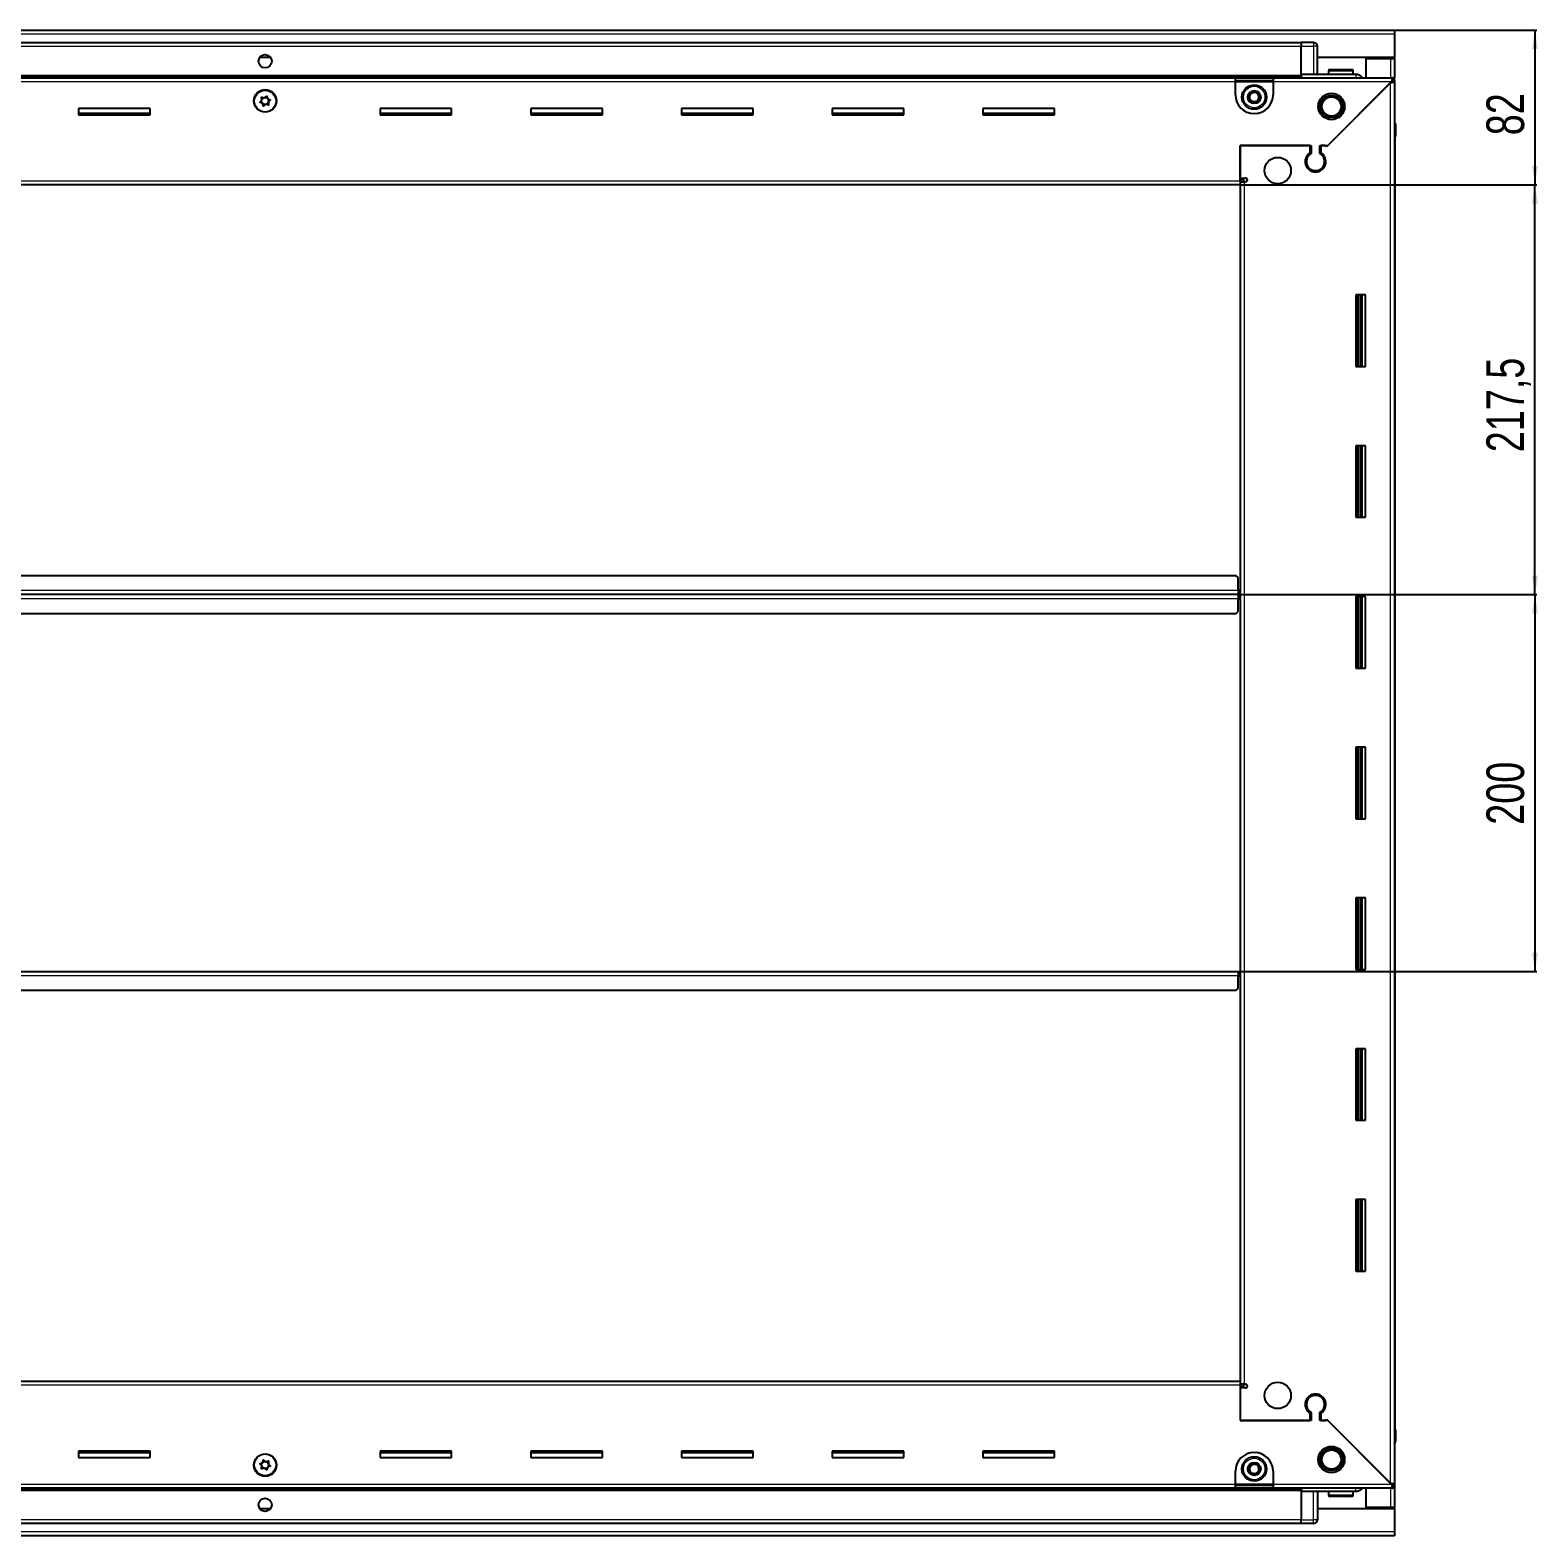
# Model space of a CAD drawing. Header units: millimetres. Extents: x 1319 to 4474, y 312 to 1769.
# Drawn here: x 3673 to 4474, y 777 to 1576 of the extents above; entities that cross this region are included whole.
import ezdxf

# ---------------------------------------------------------------- set-up
doc = ezdxf.new("R2010")
doc.units = ezdxf.units.MM
doc.layers.add('FORMAT', color=7, linetype='Continuous')
doc.styles.add('SLDTEXTSTYLE0', font='TXT', dxfattribs={"width": 0.75})
doc.dimstyles.new('SLDDIMSTYLE0', dxfattribs={"dimtxt": 20, "dimasz": 10, "dimexe": 0, "dimexo": 0.0625, "dimgap": 5, "dimtad": 2, "dimdec": 1, "dimrnd": 1e-09, "dimzin": 12, "dimdsep": 46, "dimtxsty": 'SLDTEXTSTYLE0', "dimsah": 1, "dimcen": 0.09, "dimadec": 0, "dimazin": 3, "dimtfac": 1, "dimtofl": 0, "dimtmove": 0, "dimatfit": 3, "dimfxl": 0, "dimfrac": 2, "dimtolj": 1, "dimtzin": 12, "dimarcsym": 0})

# ---------------------------------------------------------------- blocks, each defined once
blk = doc.blocks.new('_D_6')
at = {"layer": 'FORMAT'}
for p, q in [((4397.55, 1575.82), (4473.04, 1575.82)), ((4472.04, 1575.82), (4472.04, 1493.82)), ((4315.55, 1493.82), (4473.04, 1493.82))]:
    blk.add_line(p, q, dxfattribs=at)
for points in [[(4472.04, 1575.82), (4470.5, 1565.82), (4473.58, 1565.82)], [(4472.04, 1493.82), (4473.58, 1503.82), (4470.5, 1503.82)]]:
    blk.add_solid(points, dxfattribs=at)
at = {"layer": 'FORMAT', "insert": (4446.26, 1520.05), "char_height": 20, "attachment_point": 1, "rotation": 90, "style": 'SLDTEXTSTYLE0'}
blk.add_mtext('82', dxfattribs=at)
blk = doc.blocks.new('_D_7')
at = {"layer": 'FORMAT'}
for p, q in [((4315.55, 1493.82), (4473.04, 1493.82)), ((4472.04, 1276.32), (4472.04, 1493.82)), ((4314.55, 1276.32), (4473.04, 1276.32))]:
    blk.add_line(p, q, dxfattribs=at)
for points in [[(4472.04, 1493.82), (4470.5, 1483.82), (4473.58, 1483.82)], [(4472.04, 1276.32), (4473.58, 1286.32), (4470.5, 1286.32)]]:
    blk.add_solid(points, dxfattribs=at)
at = {"layer": 'FORMAT', "insert": (4446.26, 1351.82), "char_height": 20, "attachment_point": 1, "rotation": 90, "style": 'SLDTEXTSTYLE0'}
blk.add_mtext('217,5', dxfattribs=at)
blk = doc.blocks.new('_D_8')
at = {"layer": 'FORMAT'}
for p, q in [((4314.55, 1276.32), (4473.04, 1276.32)), ((4472.04, 1276.32), (4472.04, 1076.32)), ((4314.55, 1076.32), (4473.04, 1076.32))]:
    blk.add_line(p, q, dxfattribs=at)
for points in [[(4472.04, 1276.32), (4470.5, 1266.32), (4473.58, 1266.32)], [(4472.04, 1076.32), (4473.58, 1086.32), (4470.5, 1086.32)]]:
    blk.add_solid(points, dxfattribs=at)
at = {"layer": 'FORMAT', "insert": (4446.26, 1154.16), "char_height": 20, "attachment_point": 1, "rotation": 90, "style": 'SLDTEXTSTYLE0'}
blk.add_mtext('200', dxfattribs=at)

msp = doc.modelspace()

# ---------------------------------------------------------------- linework, layer by layer
at = {"color": 7, "linetype": 'Continuous', "lineweight": 25}
for p, q in [((3198.54, 1575.82), (4397.54, 1575.82)), ((4348.04, 1569.17), (3248.04, 1569.17)), ((4354.54, 1569.32), (4348.04, 1569.32)), ((4348.04, 1569.32), (4348.04, 1569.32)), ((4354.54, 1569.32), (4348.04, 1569.32)), ((4348.04, 1569.32), (4348.04, 1567.32)), ((4397.54, 1575.82), (4397.54, 1573.72)), ((4397.54, 1573.72), (4397.54, 1561.32)), ((3800.91, 1561.32), (3795.16, 1561.32)), ((4348.04, 1552.32), (4348.04, 1567.32)), ((4356.54, 1567.32), (4356.54, 1567.32)), ((4356.54, 1552.32), (4356.54, 1567.32)), ((4397.54, 1561.32), (4356.54, 1561.32)), ((4382.54, 1550.57), (4382.54, 1560.82)), ((4382.54, 1560.82), (4395.44, 1560.82)), ((4395.44, 1560.82), (4397.54, 1560.82)), ((4396.04, 1560.82), (4396.04, 1561.32)), ((4397.54, 1560.82), (4397.54, 1561.32)), ((4397.54, 1560.82), (4397.54, 1550.57)), ((4362.54, 1554.22), (4362.54, 1552.32)), ((4363.34, 1555.02), (4374.74, 1555.02)), ((4375.54, 1552.32), (4375.54, 1554.22)), ((3248.04, 1551.17), (4348.04, 1551.17)), ((3283.04, 1550.57), (4313.04, 1550.57)), ((4313.04, 1548.47), (4313.04, 1550.57)), ((4313.04, 1550.57), (4333.04, 1550.57)), ((4313.04, 1549.07), (4333.04, 1549.07)), ((4313.04, 1541.57), (4313.04, 1548.47)), ((4333.04, 1550.57), (4333.04, 1548.47)), ((4333.04, 1550.57), (4396.54, 1550.57)), ((4333.04, 1548.47), (4333.04, 1541.57)), ((4348.04, 1552.32), (4348.04, 1551.82)), ((4377.04, 1552.32), (4348.04, 1552.32)), ((4348.04, 1552.29), (4348.11, 1550.57)), ((4395.44, 1547.97), (4361.34, 1513.87)), ((4362.04, 1514.57), (4395.94, 1548.47)), ((4396.04, 1548.57), (4397.54, 1548.57)), ((4396.54, 1549.07), (4396.54, 1550.57)), ((4396.54, 1550.57), (4397.54, 1550.57)), ((4396.54, 1549.07), (4397.54, 1549.07)), ((4397.54, 1549.07), (4397.54, 1550.57)), ((4397.54, 1549.07), (4397.54, 1548.57)), ((4397.54, 1548.57), (4397.54, 804.07)), ((3737.04, 1534.32), (3699.04, 1534.32)), ((3699.04, 1534.32), (3699.04, 1530.82)), ((3737.04, 1531.57), (3699.04, 1531.57)), ((3699.04, 1530.82), (3737.04, 1530.82)), ((3737.04, 1530.82), (3737.04, 1534.32)), ((3897.04, 1534.32), (3859.04, 1534.32)), ((3859.04, 1534.32), (3859.04, 1530.82)), ((3897.04, 1531.57), (3859.04, 1531.57)), ((3859.04, 1530.82), (3897.04, 1530.82)), ((3897.04, 1530.82), (3897.04, 1534.32)), ((3977.04, 1534.32), (3939.04, 1534.32)), ((3939.04, 1534.32), (3939.04, 1530.82)), ((3977.04, 1531.57), (3939.04, 1531.57)), ((3939.04, 1530.82), (3977.04, 1530.82)), ((3977.04, 1530.82), (3977.04, 1534.32)), ((4057.04, 1534.32), (4019.04, 1534.32)), ((4019.04, 1534.32), (4019.04, 1530.82)), ((4057.04, 1531.57), (4019.04, 1531.57)), ((4019.04, 1530.82), (4057.04, 1530.82)), ((4057.04, 1530.82), (4057.04, 1534.32)), ((4137.04, 1534.32), (4099.04, 1534.32)), ((4099.04, 1534.32), (4099.04, 1530.82)), ((4137.04, 1531.57), (4099.04, 1531.57)), ((4099.04, 1530.82), (4137.04, 1530.82)), ((4137.04, 1530.82), (4137.04, 1534.32)), ((4217.04, 1534.32), (4179.04, 1534.32)), ((4179.04, 1534.32), (4179.04, 1530.82)), ((4217.04, 1531.57), (4179.04, 1531.57)), ((4179.04, 1530.82), (4217.04, 1530.82)), ((4217.04, 1530.82), (4217.04, 1534.32)), ((4397.54, 1527.15), (4397.54, 1527.15)), ((4398.04, 1525.82), (4398.04, 1519.32)), ((4398.04, 1519.32), (4398.04, 1525.82)), ((4315.54, 1514.57), (4353.24, 1514.57)), ((4315.54, 1495.92), (4315.54, 1514.57)), ((4315.54, 1514.57), (4315.54, 1497.32)), ((4352.54, 1514.57), (4315.54, 1514.57)), ((4352.54, 1514.57), (4352.54, 1510.68)), ((4353.24, 1514.57), (4353.24, 1510.29)), ((4357.84, 1514.57), (4362.04, 1514.57)), ((4357.84, 1510.29), (4357.84, 1514.57)), ((4360.64, 1514.57), (4358.54, 1514.57)), ((4358.54, 1510.68), (4358.54, 1514.57)), ((4361.34, 1513.87), (4360.64, 1514.57)), ((4397.54, 1519.32), (4398.04, 1519.32)), ((4397.89, 833.32), (4397.89, 1519.32)), ((4398.04, 1519.32), (4398.04, 1519.32)), ((4398.04, 1519.32), (4398.04, 1519.32)), ((4315.54, 1497.32), (4318.39, 1497.32)), ((4357.54, 1501.71), (4357.54, 1500.95)), ((4315.54, 1493.82), (3280.54, 1493.82)), ((4317.54, 1496.32), (4315.54, 1496.32)), ((4315.54, 1495.92), (4315.54, 1493.82)), ((4315.54, 1495.32), (4317.64, 1495.32)), ((4315.54, 1493.82), (4315.54, 858.82)), ((4317.54, 1495.32), (4317.54, 1496.32)), ((4318.39, 1495.32), (4317.64, 1495.32)), ((4377.04, 1435.32), (4377.04, 1397.32)), ((4382.04, 1435.32), (4377.04, 1435.32)), ((4378.06, 1435.32), (4378.06, 1397.32)), ((4378.09, 1435.32), (4378.09, 1397.32)), ((4379.89, 1435.32), (4379.89, 1397.32)), ((4382.04, 1397.32), (4382.04, 1435.32)), ((4377.04, 1397.32), (4382.04, 1397.32)), ((4377.04, 1355.32), (4377.04, 1317.32)), ((4382.04, 1355.32), (4377.04, 1355.32)), ((4378.06, 1355.32), (4378.06, 1317.32)), ((4378.09, 1355.32), (4378.09, 1317.32)), ((4379.89, 1355.32), (4379.89, 1317.32)), ((4382.04, 1317.32), (4382.04, 1355.32)), ((4377.04, 1317.32), (4382.04, 1317.32)), ((4313.54, 1286.32), (3282.54, 1286.32)), ((4314.54, 1285.32), (4313.54, 1286.32)), ((4314.54, 1278.42), (4314.54, 1285.32)), ((4314.54, 1276.32), (3281.54, 1276.32)), ((4314.79, 1279.17), (4314.54, 1279.17)), ((4314.54, 1278.42), (4314.54, 1276.32)), ((4314.54, 1276.32), (4314.54, 1274.22)), ((4314.54, 1267.32), (4314.54, 1274.22)), ((4314.54, 1273.47), (4314.79, 1273.47)), ((4314.79, 1276.32), (4314.79, 1279.17)), ((4314.79, 1273.47), (4314.79, 1276.32)), ((4315.54, 1276.32), (4314.79, 1276.32)), ((4377.04, 1275.32), (4377.04, 1237.32)), ((4382.04, 1275.32), (4377.04, 1275.32)), ((4378.06, 1275.32), (4378.06, 1237.32)), ((4378.09, 1275.32), (4378.09, 1237.32)), ((4379.89, 1275.32), (4379.89, 1237.32)), ((4382.04, 1237.32), (4382.04, 1275.32)), ((3282.54, 1266.32), (4313.54, 1266.32)), ((4313.54, 1266.32), (4314.54, 1267.32)), ((4377.04, 1237.32), (4382.04, 1237.32)), ((4377.04, 1195.32), (4377.04, 1157.32)), ((4382.04, 1195.32), (4377.04, 1195.32)), ((4378.06, 1195.32), (4378.06, 1157.32)), ((4378.09, 1195.32), (4378.09, 1157.32)), ((4379.89, 1195.32), (4379.89, 1157.32)), ((4382.04, 1157.32), (4382.04, 1195.32)), ((4377.04, 1157.32), (4382.04, 1157.32)), ((4377.04, 1115.32), (4377.04, 1077.32)), ((4382.04, 1115.32), (4377.04, 1115.32)), ((4378.06, 1115.32), (4378.06, 1077.32)), ((4378.09, 1115.32), (4378.09, 1077.32)), ((4379.89, 1115.32), (4379.89, 1077.32)), ((4382.04, 1077.32), (4382.04, 1115.32)), ((3281.54, 1076.32), (4314.54, 1076.32)), ((4314.54, 1076.32), (4314.54, 1074.22)), ((4314.54, 1067.32), (4314.54, 1074.22)), ((4314.54, 1073.47), (4314.79, 1073.47)), ((4314.79, 1073.47), (4314.79, 1076.32)), ((4314.79, 1076.32), (4315.54, 1076.32)), ((4377.04, 1077.32), (4382.04, 1077.32)), ((3282.54, 1066.32), (4313.54, 1066.32)), ((4313.54, 1066.32), (4314.54, 1067.32)), ((4377.04, 1035.32), (4377.04, 997.32)), ((4382.04, 1035.32), (4377.04, 1035.32)), ((4378.06, 1035.32), (4378.06, 997.32)), ((4378.09, 1035.32), (4378.09, 997.32)), ((4379.89, 1035.32), (4379.89, 997.32)), ((4382.04, 997.32), (4382.04, 1035.32)), ((4377.04, 997.32), (4382.04, 997.32)), ((4377.04, 955.32), (4377.04, 917.32)), ((4382.04, 955.32), (4377.04, 955.32)), ((4378.06, 955.32), (4378.06, 917.32)), ((4378.09, 955.32), (4378.09, 917.32)), ((4379.89, 955.32), (4379.89, 917.32)), ((4382.04, 917.32), (4382.04, 955.32)), ((4377.04, 917.32), (4382.04, 917.32)), ((3280.54, 858.82), (4315.54, 858.82)), ((4315.54, 858.82), (4315.54, 856.72)), ((4317.64, 857.32), (4315.54, 857.32)), ((4315.54, 856.72), (4315.54, 838.07)), ((4315.54, 856.32), (4317.54, 856.32)), ((4317.54, 856.32), (4317.54, 857.32)), ((4317.64, 857.32), (4318.39, 857.32)), ((4315.54, 855.32), (4315.54, 838.07)), ((4318.39, 855.32), (4315.54, 855.32)), ((4357.54, 851.7), (4357.54, 850.94)), ((4352.54, 841.96), (4352.54, 838.07)), ((4353.24, 842.36), (4353.24, 838.07)), ((4357.84, 838.07), (4357.84, 842.36)), ((4358.54, 838.07), (4358.54, 841.96)), ((4353.24, 838.07), (4315.54, 838.07)), ((4315.54, 838.07), (4352.54, 838.07)), ((4362.04, 838.07), (4357.84, 838.07)), ((4358.54, 838.07), (4360.64, 838.07)), ((4360.64, 838.07), (4361.34, 838.77)), ((4361.34, 838.77), (4395.44, 804.67)), ((4395.94, 804.17), (4362.04, 838.07)), ((4397.54, 833.32), (4398.04, 833.32)), ((4398.04, 833.32), (4398.04, 833.32)), ((4398.04, 826.82), (4398.04, 833.32)), ((4398.04, 833.32), (4398.04, 826.82)), ((3737.04, 821.82), (3699.04, 821.82)), ((3699.04, 821.82), (3699.04, 818.32)), ((3699.04, 821.07), (3737.04, 821.07)), ((3699.04, 818.32), (3737.04, 818.32)), ((3737.04, 818.32), (3737.04, 821.82)), ((3897.04, 821.82), (3859.04, 821.82)), ((3859.04, 821.82), (3859.04, 818.32)), ((3859.04, 821.07), (3897.04, 821.07)), ((3859.04, 818.32), (3897.04, 818.32)), ((3897.04, 818.32), (3897.04, 821.82)), ((3977.04, 821.82), (3939.04, 821.82)), ((3939.04, 821.82), (3939.04, 818.32)), ((3939.04, 821.07), (3977.04, 821.07)), ((3939.04, 818.32), (3977.04, 818.32)), ((3977.04, 818.32), (3977.04, 821.82)), ((4057.04, 821.82), (4019.04, 821.82)), ((4019.04, 821.82), (4019.04, 818.32)), ((4019.04, 821.07), (4057.04, 821.07)), ((4019.04, 818.32), (4057.04, 818.32)), ((4057.04, 818.32), (4057.04, 821.82)), ((4137.04, 821.82), (4099.04, 821.82)), ((4099.04, 821.82), (4099.04, 818.32)), ((4099.04, 821.07), (4137.04, 821.07)), ((4099.04, 818.32), (4137.04, 818.32)), ((4137.04, 818.32), (4137.04, 821.82)), ((4217.04, 821.82), (4179.04, 821.82)), ((4179.04, 821.82), (4179.04, 818.32)), ((4179.04, 821.07), (4217.04, 821.07)), ((4179.04, 818.32), (4217.04, 818.32)), ((4217.04, 818.32), (4217.04, 821.82)), ((4313.04, 804.17), (4313.04, 811.07)), ((4333.04, 811.07), (4333.04, 804.17)), ((4348.04, 801.47), (3248.04, 801.47)), ((4313.04, 802.07), (3283.04, 802.07)), ((4313.04, 802.07), (4313.04, 804.17)), ((4333.04, 803.57), (4313.04, 803.57)), ((4333.04, 802.07), (4313.04, 802.07)), ((4333.04, 804.17), (4333.04, 802.07)), ((4396.54, 802.07), (4333.04, 802.07)), ((4348.11, 802.07), (4348.04, 800.36)), ((4348.04, 800.32), (4348.04, 800.82)), ((4377.04, 800.32), (4348.04, 800.32)), ((4348.04, 800.32), (4348.04, 785.32)), ((4356.54, 800.32), (4356.54, 785.32)), ((4362.54, 800.32), (4362.54, 798.42)), ((4375.54, 798.42), (4375.54, 800.32)), ((4382.54, 791.82), (4382.54, 802.07)), ((4396.04, 804.07), (4397.54, 804.07)), ((4396.54, 803.57), (4396.54, 802.07)), ((4397.54, 803.57), (4396.54, 803.57)), ((4397.54, 802.07), (4396.54, 802.07)), ((4397.54, 804.07), (4397.54, 803.57)), ((4397.54, 803.57), (4397.54, 802.07)), ((4397.54, 802.07), (4397.54, 791.82)), ((4370.33, 797.62), (4363.34, 797.62)), ((4374.74, 797.62), (4370.33, 797.62)), ((3795.16, 791.32), (3800.91, 791.32)), ((4348.04, 783.32), (4348.04, 785.32)), ((4356.54, 791.32), (4397.54, 791.32)), ((4395.44, 791.82), (4382.54, 791.82)), ((4397.54, 791.82), (4395.44, 791.82)), ((4396.04, 791.32), (4396.04, 791.82)), ((4397.54, 791.32), (4397.54, 791.82)), ((4397.54, 791.32), (4397.54, 778.92)), ((4397.54, 776.82), (3198.54, 776.82)), ((3248.04, 783.47), (4348.04, 783.47)), ((4348.04, 783.32), (4348.04, 783.32)), ((4354.54, 783.32), (4348.04, 783.32)), ((4348.04, 783.32), (4348.04, 783.32)), ((4354.54, 783.32), (4348.04, 783.32)), ((4355.86, 783.82), (4355.86, 783.82)), ((4397.54, 778.92), (4397.54, 776.82))]:
    msp.add_line(p, q, dxfattribs=at)
at = {"color": 8, "linetype": 'Continuous', "lineweight": 18}
for p, q in [((4397.54, 1573.72), (3198.54, 1573.72)), ((4354.54, 1569.32), (4354.54, 1567.32)), ((4348.04, 1567.17), (3248.04, 1567.17)), ((4348.04, 1567.32), (4354.54, 1567.32)), ((4356.54, 1567.32), (4354.54, 1567.32)), ((4354.54, 1567.32), (4354.54, 1552.32)), ((4395.44, 1561.32), (4395.44, 1560.82)), ((4395.44, 1560.82), (4395.44, 1550.57)), ((4362.54, 1554.22), (4375.54, 1554.22)), ((4348.04, 1551.82), (3248.04, 1551.82)), ((4348.04, 1550.59), (3248.04, 1550.59)), ((4313.04, 1548.47), (3283.04, 1548.47)), ((4313.04, 1548.47), (4333.04, 1548.47)), ((4395.94, 1548.47), (4333.04, 1548.47)), ((4395.44, 804.67), (4395.44, 1547.97)), ((4397.54, 1525.82), (4398.04, 1525.82)), ((3280.54, 1495.92), (4315.54, 1495.92)), ((4317.64, 1495.32), (4317.64, 857.32)), ((4379.3, 1397.32), (4379.3, 1435.32)), ((4380.54, 1397.32), (4380.54, 1435.32)), ((4379.3, 1317.32), (4379.3, 1355.32)), ((4380.54, 1317.32), (4380.54, 1355.32)), ((4314.54, 1278.42), (3281.54, 1278.42)), ((3281.54, 1274.22), (4314.54, 1274.22)), ((4379.3, 1237.32), (4379.3, 1275.32)), ((4380.54, 1237.32), (4380.54, 1275.32)), ((4379.3, 1157.32), (4379.3, 1195.32)), ((4380.54, 1157.32), (4380.54, 1195.32)), ((4379.3, 1077.32), (4379.3, 1115.32)), ((4380.54, 1077.32), (4380.54, 1115.32)), ((3281.54, 1074.22), (4314.54, 1074.22)), ((4379.3, 997.32), (4379.3, 1035.32)), ((4380.54, 997.32), (4380.54, 1035.32)), ((4379.3, 917.32), (4379.3, 955.32)), ((4380.54, 917.32), (4380.54, 955.32)), ((4315.54, 856.72), (3280.54, 856.72)), ((4397.54, 826.82), (4398.04, 826.82)), ((3248.04, 802.06), (4348.04, 802.06)), ((3248.04, 800.82), (4348.04, 800.82)), ((3283.04, 804.17), (4313.04, 804.17)), ((4333.04, 804.17), (4313.04, 804.17)), ((4333.04, 804.17), (4395.94, 804.17)), ((4354.54, 785.32), (4354.54, 800.32)), ((4395.44, 802.07), (4395.44, 791.82)), ((4370.51, 798.42), (4362.54, 798.42)), ((4375.54, 798.42), (4370.51, 798.42)), ((3248.04, 785.47), (4348.04, 785.47)), ((4348.04, 785.32), (4354.54, 785.32)), ((4356.54, 785.32), (4354.54, 785.32)), ((4354.54, 783.32), (4354.54, 785.32)), ((4395.44, 791.82), (4395.44, 791.32)), ((4397.54, 778.92), (3198.54, 778.92))]:
    msp.add_line(p, q, dxfattribs=at)
at = {"color": 7, "linetype": 'Continuous', "lineweight": 25}
for centre, radius in [((3798.04, 1559.32), 3.5), ((4323.04, 1540.32), 6.5), ((3798.04, 1538.32), 6), ((3798.04, 1538.17), 5.79), ((3798.04, 1538.17), 1.85), ((4323.04, 1540.32), 3.46), ((4364.04, 1535.32), 7), ((4364.04, 1535.32), 6.03), ((4364.04, 1535.32), 5.1), ((4335.54, 1501.32), 7), ((4335.54, 851.32), 7), ((4364.04, 817.32), 7), ((3798.04, 814.32), 6), ((3798.04, 814.47), 5.79), ((3798.04, 814.47), 1.85), ((4323.04, 812.32), 6.5), ((4364.04, 817.32), 6.03), ((4364.04, 817.32), 5.1), ((4323.04, 812.32), 3.46), ((3798.04, 793.32), 3.5)]:
    msp.add_circle(centre, radius, dxfattribs=at)
at = {"color": 8, "linetype": 'Continuous', "lineweight": 18}
for centre in [(4323.04, 1540.32), (4323.04, 812.32)]:
    msp.add_circle(centre, 5.7, dxfattribs=at)
at = {"color": 7, "linetype": 'Continuous', "lineweight": 25}
for centre, radius, start, end in [((4354.54, 1567.32), 2, 0, 90), ((4354.54, 1567.32), 2, 0, 90), ((4356.74, 1552.52), 0.2, 180, 270), ((4363.34, 1554.22), 0.8, 90, 180), ((4374.74, 1554.22), 0.8, 0, 90), ((4323.04, 1541.57), 10, 180, 270), ((4323.04, 1540.32), 2.5, 160.11158, 220.11158), ((4323.04, 1540.32), 2.5, 100.11158, 160.11158), ((4323.04, 1540.32), 2.5, 220.11158, 280.11158), ((4323.04, 1540.32), 2.5, 40.11158, 100.11158), ((4323.04, 1541.57), 10, 270, 0), ((4323.04, 1540.32), 2.5, 280.11158, 340.11158), ((4323.04, 1540.32), 2.5, 340.11158, 40.11158), ((4396.04, 1525.82), 2, 33.94202, 41.40962), ((4396.04, 1525.82), 2, 0, 41.39416), ((4396.04, 1525.82), 2, 0, 18.58003), ((4355.54, 1506.07), 5.5, 123.05573, 56.94427), ((4355.54, 1506.07), 4.8, 118.63099, 61.36901), ((4318.39, 1496.32), 1, 270, 90), ((4318.39, 856.32), 1, 270, 90), ((4355.54, 846.57), 5.5, 303.05573, 236.94427), ((4355.54, 846.57), 4.8, 298.63099, 241.36901), ((4396.04, 826.82), 2, 318.59038, 0), ((4323.04, 811.07), 10, 90, 180), ((4323.04, 811.07), 10, 0, 90), ((4323.04, 812.32), 2.5, 147.04236, 207.04236), ((4323.04, 812.32), 2.5, 207.04236, 267.04236), ((4323.04, 812.32), 2.5, 87.04236, 147.04236), ((4323.04, 812.32), 2.5, 267.04236, 327.04236), ((4323.04, 812.32), 2.5, 27.04236, 87.04236), ((4323.04, 812.32), 2.5, 327.04236, 27.04236), ((4356.74, 800.12), 0.2, 90, 180), ((4363.34, 798.42), 0.8, 180, 270), ((4374.74, 798.42), 0.8, 270, 360), ((4354.54, 785.32), 2, 270, 0), ((4354.54, 785.32), 2, 311.40962, 360)]:
    msp.add_arc(centre, radius, start, end, dxfattribs=at)
for points, knots in [([(4348.04, 1552.32), (4348.04, 1552.29), (4348.04, 1552.21), (4348.04, 1551.59), (4348.04, 1551.01), (4348.04, 1550.62), (4348.04, 1550.59)], [0, 0, 0, 0, 0.3242788, 0.6485576, 0.9728365, 1, 1, 1, 1]), ([(4380.25, 1550.57), (4380.13, 1550.77), (4379.74, 1551.42), (4378.59, 1552.13), (4377.55, 1552.26), (4377.04, 1552.32)], [0, 0, 0, 0, 0.18225, 0.591125, 1, 1, 1, 1]), ([(4395.44, 1547.97), (4395.69, 1548.02), (4396.18, 1548.11), (4396.83, 1548.24), (4397.29, 1548.37), (4397.51, 1548.48), (4397.53, 1548.55), (4397.54, 1548.57)], [0, 0, 0, 0, 0.230255, 0.448522, 0.666786, 0.88505, 1, 1, 1, 1]), ([(4396.54, 1550.57), (4396.49, 1550.55), (4396.4, 1550.49), (4396.27, 1550.1), (4396.14, 1549.54), (4396.03, 1548.96), (4395.96, 1548.6), (4395.94, 1548.47)], [0, 0, 0, 0, 0.230255, 0.448522, 0.666786, 0.88505, 1, 1, 1, 1]), ([(3796.15, 1540.24), (3796.14, 1540.23), (3796.13, 1540.21), (3796.12, 1540.15), (3796.13, 1540.01), (3796.23, 1539.64), (3796.37, 1539.11), (3796.2, 1538.5), (3795.84, 1538.13), (3795.54, 1537.88), (3795.36, 1537.72), (3795.31, 1537.64), (3795.3, 1537.6), (3795.3, 1537.57), (3795.32, 1537.54), (3795.37, 1537.49), (3795.62, 1537.39), (3796.09, 1537.29), (3796.72, 1536.98), (3796.98, 1536.31), (3797.03, 1535.84), (3797.11, 1535.58), (3797.15, 1535.53), (3797.18, 1535.51), (3797.21, 1535.5), (3797.24, 1535.51), (3797.28, 1535.52), (3797.35, 1535.57), (3797.52, 1535.72), (3797.79, 1535.99), (3798.19, 1536.31), (3798.82, 1536.42), (3799.33, 1536.23), (3799.69, 1536.1), (3799.84, 1536.07), (3799.9, 1536.09), (3799.93, 1536.1), (3799.95, 1536.13), (3799.96, 1536.19), (3799.94, 1536.34), (3799.85, 1536.71), (3799.71, 1537.23), (3799.88, 1537.84), (3800.23, 1538.21), (3800.54, 1538.46), (3800.71, 1538.63), (3800.76, 1538.71), (3800.78, 1538.75), (3800.77, 1538.78), (3800.75, 1538.81), (3800.7, 1538.85), (3800.45, 1538.95), (3799.99, 1539.06), (3799.35, 1539.37), (3799.1, 1540.03), (3799.04, 1540.51), (3798.96, 1540.76), (3798.92, 1540.82), (3798.9, 1540.84), (3798.87, 1540.85), (3798.83, 1540.84), (3798.79, 1540.82), (3798.72, 1540.78), (3798.55, 1540.63), (3798.28, 1540.36), (3797.88, 1540.04), (3797.26, 1539.93), (3796.75, 1540.11), (3796.38, 1540.25), (3796.23, 1540.27), (3796.18, 1540.26), (3796.16, 1540.25), (3796.15, 1540.24)], [0, 0, 0, 0, 0.0020087, 0.00442, 0.0093647, 0.0255282, 0.0677053, 0.0957862, 0.1246456, 0.1503415, 0.1605194, 0.1633943, 0.1656965, 0.1672448, 0.1688741, 0.1707699, 0.1786058, 0.2119941, 0.2499945, 0.2879948, 0.3213831, 0.329219, 0.3311148, 0.3327441, 0.3342924, 0.3362166, 0.3385353, 0.3413178, 0.349662, 0.3753578, 0.4042173, 0.4322982, 0.4744753, 0.4906388, 0.4966691, 0.49844, 0.5, 0.5020087, 0.50442, 0.5093647, 0.5255282, 0.5677053, 0.5957862, 0.6246456, 0.6503415, 0.6605194, 0.6633943, 0.6656965, 0.6672448, 0.6688741, 0.6707699, 0.6786058, 0.7119941, 0.7499945, 0.7879948, 0.8213831, 0.829219, 0.8311148, 0.8327441, 0.8342924, 0.8362166, 0.8385353, 0.8413178, 0.849662, 0.8753578, 0.9042173, 0.9322982, 0.9744753, 0.9906388, 0.9966691, 0.99844, 1, 1, 1, 1]), ([(4320.2, 1539.82), (4320.24, 1539.93), (4320.44, 1540.5), (4320.78, 1541.43), (4321.06, 1542.21), (4321.18, 1542.53)], [0, 0, 0, 0, 0.1331247, 0.6370994, 1, 1, 1, 1]), ([(4322.05, 1537.61), (4321.72, 1538), (4321.1, 1538.74), (4320.48, 1539.48), (4320.2, 1539.82)], [0, 0, 0, 0, 0.534686, 1, 1, 1, 1]), ([(4321.18, 1542.53), (4321.68, 1542.62), (4322.63, 1542.79), (4323.58, 1542.96), (4324.02, 1543.04)], [0, 0, 0, 0, 0.534686, 1, 1, 1, 1]), ([(4324.9, 1538.12), (4324.39, 1538.03), (4323.44, 1537.86), (4322.49, 1537.69), (4322.05, 1537.61)], [0, 0, 0, 0, 0.534686, 1, 1, 1, 1]), ([(4324.02, 1543.04), (4324.35, 1542.64), (4324.97, 1541.91), (4325.59, 1541.17), (4325.88, 1540.83)], [0, 0, 0, 0, 0.534686, 1, 1, 1, 1]), ([(4325.88, 1540.83), (4325.76, 1540.51), (4325.48, 1539.73), (4325.14, 1538.8), (4324.94, 1538.23), (4324.9, 1538.12)], [0, 0, 0, 0, 0.362901, 0.866875, 1, 1, 1, 1]), ([(3796.15, 812.4), (3796.16, 812.4), (3796.19, 812.38), (3796.24, 812.38), (3796.39, 812.4), (3796.75, 812.54), (3797.26, 812.72), (3797.88, 812.61), (3798.28, 812.29), (3798.56, 812.01), (3798.74, 811.85), (3798.82, 811.81), (3798.86, 811.8), (3798.9, 811.81), (3798.92, 811.83), (3798.96, 811.88), (3799.04, 812.14), (3799.1, 812.61), (3799.35, 813.28), (3799.99, 813.59), (3800.45, 813.69), (3800.7, 813.79), (3800.75, 813.84), (3800.77, 813.87), (3800.78, 813.9), (3800.77, 813.93), (3800.75, 813.97), (3800.69, 814.04), (3800.53, 814.19), (3800.23, 814.43), (3799.88, 814.8), (3799.71, 815.41), (3799.85, 815.94), (3799.95, 816.32), (3799.96, 816.47), (3799.94, 816.52), (3799.92, 816.55), (3799.89, 816.56), (3799.83, 816.57), (3799.69, 816.54), (3799.32, 816.41), (3798.82, 816.23), (3798.19, 816.34), (3797.79, 816.66), (3797.51, 816.94), (3797.33, 817.09), (3797.25, 817.14), (3797.21, 817.15), (3797.18, 817.14), (3797.15, 817.12), (3797.11, 817.06), (3797.03, 816.81), (3796.98, 816.33), (3796.72, 815.67), (3796.09, 815.36), (3795.62, 815.25), (3795.37, 815.15), (3795.32, 815.11), (3795.3, 815.08), (3795.3, 815.05), (3795.31, 815.01), (3795.33, 814.98), (3795.38, 814.91), (3795.54, 814.76), (3795.84, 814.52), (3796.2, 814.14), (3796.37, 813.53), (3796.23, 813.01), (3796.13, 812.63), (3796.12, 812.48), (3796.13, 812.43), (3796.15, 812.41), (3796.15, 812.4)], [0, 0, 0, 0, 0.0020087, 0.00442, 0.0093647, 0.0255282, 0.0677053, 0.0957862, 0.1246456, 0.1503415, 0.1605194, 0.1633943, 0.1656965, 0.1672448, 0.1688741, 0.1707699, 0.1786058, 0.2119941, 0.2499945, 0.2879948, 0.3213831, 0.329219, 0.3311148, 0.3327441, 0.3342924, 0.3362166, 0.3385353, 0.3413178, 0.349662, 0.3753578, 0.4042173, 0.4322982, 0.4744753, 0.4906388, 0.4966691, 0.49844, 0.5, 0.5020087, 0.50442, 0.5093647, 0.5255282, 0.5677053, 0.5957862, 0.6246456, 0.6503415, 0.6605194, 0.6633943, 0.6656965, 0.6672448, 0.6688741, 0.6707699, 0.6786058, 0.7119941, 0.7499945, 0.7879948, 0.8213831, 0.829219, 0.8311148, 0.8327441, 0.8342924, 0.8362166, 0.8385353, 0.8413178, 0.849662, 0.8753578, 0.9042173, 0.9322982, 0.9744753, 0.9906388, 0.9966691, 0.99844, 1, 1, 1, 1]), ([(4320.15, 812.47), (4320.43, 812.91), (4320.96, 813.71), (4321.48, 814.52), (4321.72, 814.89)], [0, 0, 0, 0, 0.534686, 1, 1, 1, 1]), ([(4321.47, 809.9), (4321.23, 810.36), (4320.79, 811.22), (4320.36, 812.07), (4320.15, 812.47)], [0, 0, 0, 0, 0.534686, 1, 1, 1, 1]), ([(4324.35, 809.75), (4324.01, 809.77), (4323.18, 809.81), (4322.19, 809.86), (4321.59, 809.89), (4321.47, 809.9)], [0, 0, 0, 0, 0.362901, 0.866875, 1, 1, 1, 1]), ([(4321.72, 814.89), (4321.85, 814.89), (4322.45, 814.86), (4323.44, 814.81), (4324.26, 814.76), (4324.61, 814.75)], [0, 0, 0, 0, 0.133125, 0.637099, 1, 1, 1, 1]), ([(4325.92, 812.17), (4325.64, 811.74), (4325.11, 810.93), (4324.59, 810.13), (4324.35, 809.75)], [0, 0, 0, 0, 0.534686, 1, 1, 1, 1]), ([(4324.61, 814.75), (4324.84, 814.29), (4325.28, 813.43), (4325.72, 812.57), (4325.92, 812.17)], [0, 0, 0, 0, 0.534686, 1, 1, 1, 1]), ([(4348.04, 800.32), (4348.04, 800.36), (4348.04, 800.44), (4348.04, 801.06), (4348.04, 801.62), (4348.04, 801.99), (4348.04, 802)], [0, 0, 0, 0, 0.3302672, 0.6605344, 0.9908016, 1, 1, 1, 1]), ([(4380.25, 802.07), (4380.13, 801.87), (4379.74, 801.22), (4378.59, 800.51), (4377.55, 800.39), (4377.04, 800.32)], [0, 0, 0, 0, 0.1822499, 0.5911249, 1, 1, 1, 1]), ([(4397.54, 804.07), (4397.51, 804.12), (4397.46, 804.21), (4397.06, 804.34), (4396.51, 804.47), (4395.93, 804.58), (4395.56, 804.65), (4395.44, 804.67)], [0, 0, 0, 0, 0.230255, 0.448522, 0.666786, 0.88505, 1, 1, 1, 1]), ([(4395.94, 804.17), (4395.98, 803.92), (4396.07, 803.43), (4396.21, 802.79), (4396.34, 802.32), (4396.45, 802.1), (4396.51, 802.08), (4396.54, 802.07)], [0, 0, 0, 0, 0.2302553, 0.4485219, 0.6667858, 0.8850496, 1, 1, 1, 1])]:
    msp.add_open_spline(points, degree=3, knots=knots, dxfattribs=at)
at = {"color": 8, "linetype": 'Continuous', "lineweight": 18}
for points, knots in [([(4377.04, 1552.32), (4377.04, 1552.28), (4377.04, 1552.2), (4377.04, 1551.77), (4377.04, 1551.31), (4377.04, 1550.9), (4377.04, 1550.63), (4377.04, 1550.57)], [0, 0, 0, 0, 0.359753, 0.553414, 0.751185, 0.948956, 1, 1, 1, 1]), ([(4377.04, 800.32), (4377.04, 800.37), (4377.04, 800.44), (4377.04, 800.88), (4377.04, 801.33), (4377.04, 801.75), (4377.04, 802.02), (4377.04, 802.07)], [0, 0, 0, 0, 0.3597529, 0.5534142, 0.7511852, 0.9489563, 1, 1, 1, 1])]:
    msp.add_open_spline(points, degree=3, knots=knots, dxfattribs=at)
at = {"color": 7, "linetype": 'Continuous', "lineweight": 25}
for points in [[(4395.44, 1547.97), (4395.52, 1548.02), (4395.67, 1548.12), (4395.87, 1548.27), (4396.01, 1548.42), (4396.03, 1548.52), (4396.04, 1548.57)], [(4396.54, 1549.07), (4396.49, 1549.06), (4396.39, 1549.05), (4396.24, 1548.91), (4396.09, 1548.71), (4395.99, 1548.55), (4395.94, 1548.47)], [(4396.04, 804.07), (4396.03, 804.12), (4396.01, 804.22), (4395.87, 804.37), (4395.67, 804.52), (4395.52, 804.62), (4395.44, 804.67)], [(4395.94, 804.17), (4395.99, 804.09), (4396.09, 803.94), (4396.24, 803.74), (4396.39, 803.6), (4396.49, 803.58), (4396.54, 803.57)]]:
    msp.add_open_spline(points, degree=3, dxfattribs=at)

# ---------------------------------------------------------------- dimensions: what is measured, and where the dimension line sits
at = {"layer": 'FORMAT'}
for base, p1, p2, picture, middle in [((4472.04, 1493.82), (4397.54, 1575.82), (4315.54, 1493.82), '_D_6', (4472.04, 1534.82)), ((4472.04, 1493.82), (4314.54, 1276.32), (4315.54, 1493.82), '_D_7', (4472.04, 1385.07)), ((4472.04, 1076.32), (4314.54, 1276.32), (4314.54, 1076.32), '_D_8', (4472.04, 1176.32))]:
    dim = msp.add_linear_dim(base=base, p1=p1, p2=p2, angle=90, dimstyle='SLDDIMSTYLE0', dxfattribs=at)
    dim.commit()
    dim.dimension.update_dxf_attribs({"geometry": picture, "text_midpoint": middle, "dimtype": 160})

doc.saveas('drawing.dxf')
